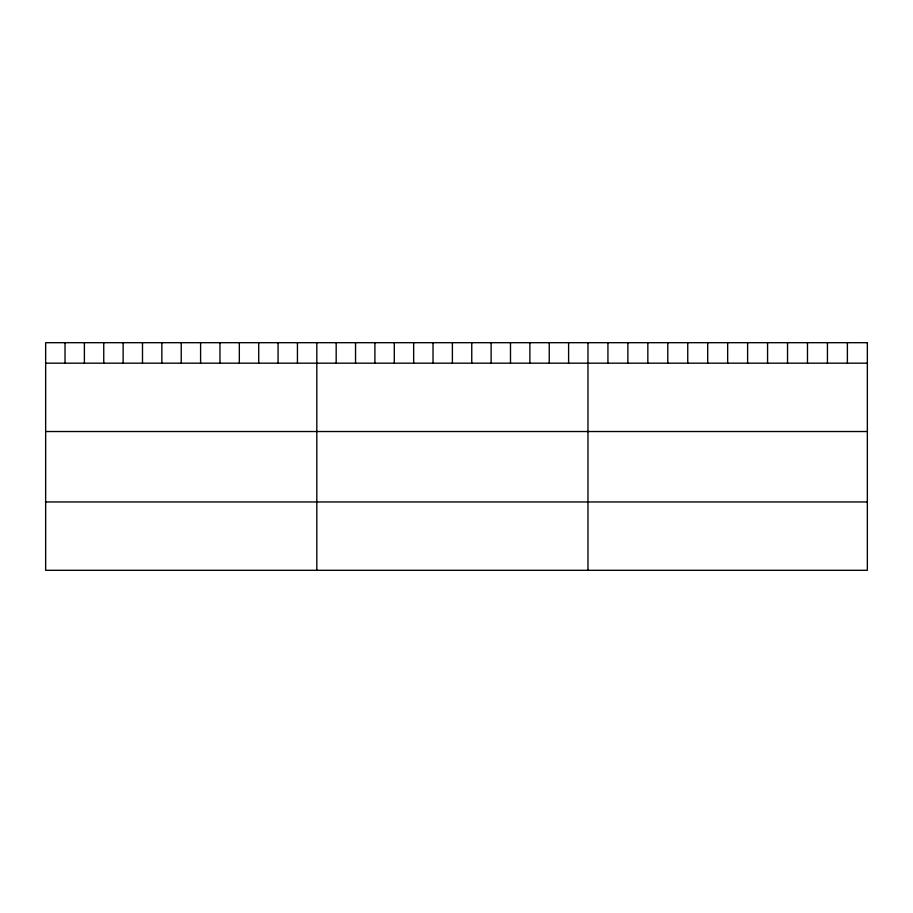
<?xml version="1.0" encoding="UTF-8"?>
<svg xmlns="http://www.w3.org/2000/svg" width="913" height="913" viewBox="0 0 913 913"><rect width="100%" height="100%" fill="white"/><g stroke="black" fill="none" stroke-linecap="round" stroke-linejoin="round"><path stroke-width="1.37" d="M45.65 363.18L867.35 363.18M45.65 431.529L867.35 431.529M45.65 501.956L867.35 501.956M847.39 342.695L847.39 363.18M827.44 342.695L827.44 363.18M807.48 342.695L807.48 363.18M787.531 342.695L787.531 363.18M767.571 342.695L767.571 363.18M747.621 342.695L747.621 363.18M727.661 342.695L727.661 363.18M707.701 342.695L707.701 363.18M687.751 342.695L687.751 363.18M667.791 342.695L667.791 363.18M647.842 342.695L647.842 363.18M627.882 342.695L627.882 363.18M607.932 342.695L607.932 363.18M587.972 342.695L587.972 570.305M568.605 342.695L568.605 363.18M549.238 342.695L549.238 363.18M529.871 342.695L529.871 363.18M510.493 342.695L510.493 363.18M491.126 342.695L491.126 363.18M471.759 342.695L471.759 363.18M452.392 342.695L452.392 363.18M433.024 342.695L433.024 363.18M413.657 342.695L413.657 363.18M394.29 342.695L394.29 363.18M374.912 342.695L374.912 363.18M355.545 342.695L355.545 363.18M336.178 342.695L336.178 363.18M316.811 342.695L316.811 570.305M297.444 342.695L297.444 363.18M278.077 342.695L278.077 363.18M258.71 342.695L258.71 363.18M239.332 342.695L239.332 363.18M219.965 342.695L219.965 363.18M200.598 342.695L200.598 363.18M181.231 342.695L181.231 363.18M161.863 342.695L161.863 363.18M142.496 342.695L142.496 363.18M123.129 342.695L123.129 363.18M103.751 342.695L103.751 363.18M84.384 342.695L84.384 363.18M65.017 342.695L65.017 363.18M867.35 342.695L45.65 342.695L45.65 570.305L867.35 570.305L867.35 342.695"/></g></svg>
